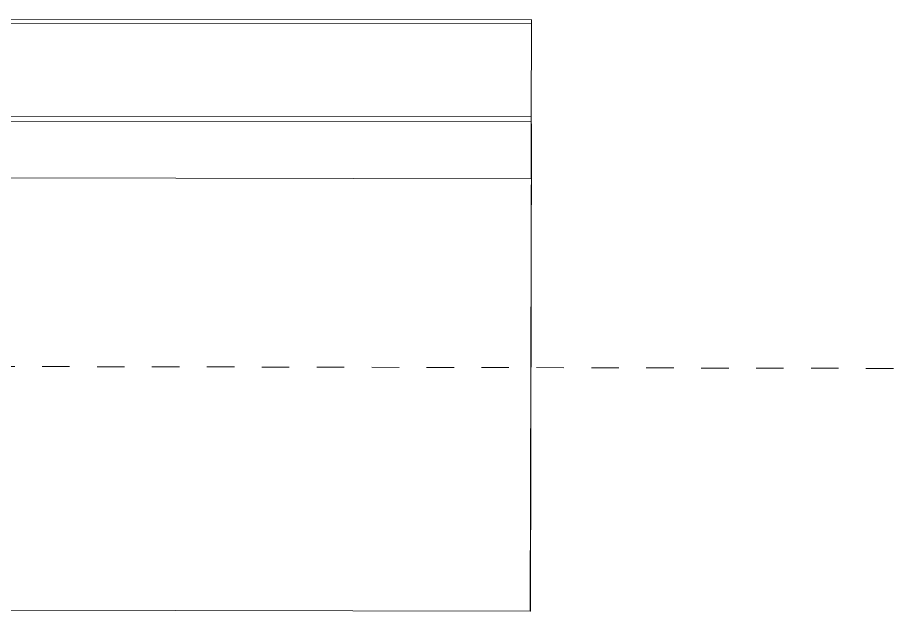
# Model space of a CAD drawing. Header units: metres. Extents: x -1150 to -1098, y 3 to 550.
# Drawn here: x -1103.274 to -1100.046, y 507.691 to 509.853 of the extents above; entities that cross this region are included whole.
import ezdxf

# ---------------------------------------------------------------- set-up
doc = ezdxf.new("R2010")
doc.units = ezdxf.units.M
doc.linetypes.add('JacobsDash', pattern=[0.0045, 0.003, -0.0015])
doc.linetypes.add('JacobsGridLine', pattern=[0.0145, 0.01, -0.001, 0.0025, -0.001])
for name, color, linetype, lineweight in [('A-FLOR', 7, 'Continuous', 50), ('A-FLOR-HDLN', 7, 'JacobsDash', 18), ('S-BEAM', 7, 'Continuous', 50), ('S-BEAM-HDLN', 7, 'JacobsDash', 18), ('S-GRID', 7, 'Continuous', 9)]:
    doc.layers.add(name, color=color, linetype=linetype, lineweight=lineweight)

# ---------------------------------------------------------------- blocks, each defined once
blk = doc.blocks.new('03_SFR_ACS_Abutment_BR08_Retaining wall CS - ABUTMENT SOUTH WEST_B08-7985321-DRG-2873131 - DECK REINFORCEMENT PLAN')
at = {"layer": 'S-BEAM', "lineweight": 13}
for p, q in [((-1101.4073, 507.6909), (-1101.4034, 509.4659)), ((-1101.4025, 509.4659), (-1101.4064, 507.6909)), ((-1101.4034, 509.4659), (-1101.4025, 509.4659)), ((-1111.3868, 507.7129), (-1101.4073, 507.6909)), ((-1101.4068, 507.6909), (-1101.4073, 507.6909)), ((-1101.4064, 507.6909), (-1101.4068, 507.6909))]:
    blk.add_line(p, q, dxfattribs=at)

msp = doc.modelspace()

# ---------------------------------------------------------------- linework, layer by layer
at = {"layer": 'A-FLOR', "color": 252, "lineweight": 13, "true_color": 0x888888}
for p, q in [((-1111.1765, 509.853), (-1101.4032, 509.8454)), ((-1101.4032, 509.8304), (-1111.1765, 509.8378)), ((-1111.1767, 509.5001), (-1101.4038, 509.4921)), ((-1111.1768, 509.4823), (-1101.4039, 509.4742)), ((-1111.1769, 509.2867), (-1101.4042, 509.2658))]:
    msp.add_line(p, q, dxfattribs=at)
at = {"layer": 'A-FLOR', "color": 252, "lineweight": 13, "true_color": 0x888888, "flags": 128}
for points in [[(-1101.4032, 509.8304), (-1101.4034, 509.7628), (-1101.4035, 509.6951), (-1101.4036, 509.6274), (-1101.4037, 509.5598), (-1101.4038, 509.4921)], [(-1101.4032, 509.8454), (-1101.4032, 509.8379), (-1101.4032, 509.8304)], [(-1101.4039, 509.4742), (-1101.4039, 509.451), (-1101.404, 509.4279), (-1101.404, 509.4047), (-1101.404, 509.3816), (-1101.4041, 509.3584), (-1101.4041, 509.3353), (-1101.4042, 509.3121), (-1101.4042, 509.289), (-1101.4042, 509.2658)], [(-1101.4038, 509.4921), (-1101.4039, 509.4831), (-1101.4039, 509.4742)]]:
    msp.add_lwpolyline(points, dxfattribs=at)
at = {"layer": 'A-FLOR', "color": 252, "lineweight": 13, "true_color": 0x888888}
msp.add_open_spline([(-1101.4032, 509.8459), (-1101.4032, 509.8458), (-1101.4032, 509.8457), (-1101.4032, 509.8456), (-1101.4032, 509.8455)], degree=3, dxfattribs=at)
at = {"layer": 'A-FLOR-HDLN', "color": 252, "lineweight": 13, "true_color": 0x888888}
msp.add_line((-1101.4032, 509.8455), (-1101.4032, 509.8459), dxfattribs=at)
msp.add_open_spline([(-1101.4032, 509.8459), (-1101.4032, 509.8458), (-1101.4032, 509.8457), (-1101.4032, 509.8456), (-1101.4032, 509.8455)], degree=3, dxfattribs=at)
at = {"layer": 'S-GRID', "linetype": 'JacobsGridLine', "lineweight": 18}
msp.add_line((-1111.3849, 508.6004), (-1100.0455, 508.5754), dxfattribs=at)

# ---------------------------------------------------------------- block references
at = {"layer": 'S-BEAM-HDLN', "lineweight": 13}
msp.add_blockref('03_SFR_ACS_Abutment_BR08_Retaining wall CS - ABUTMENT SOUTH WEST_B08-7985321-DRG-2873131 - DECK REINFORCEMENT PLAN', (0, 0), dxfattribs=at)

doc.saveas('drawing.dxf')
